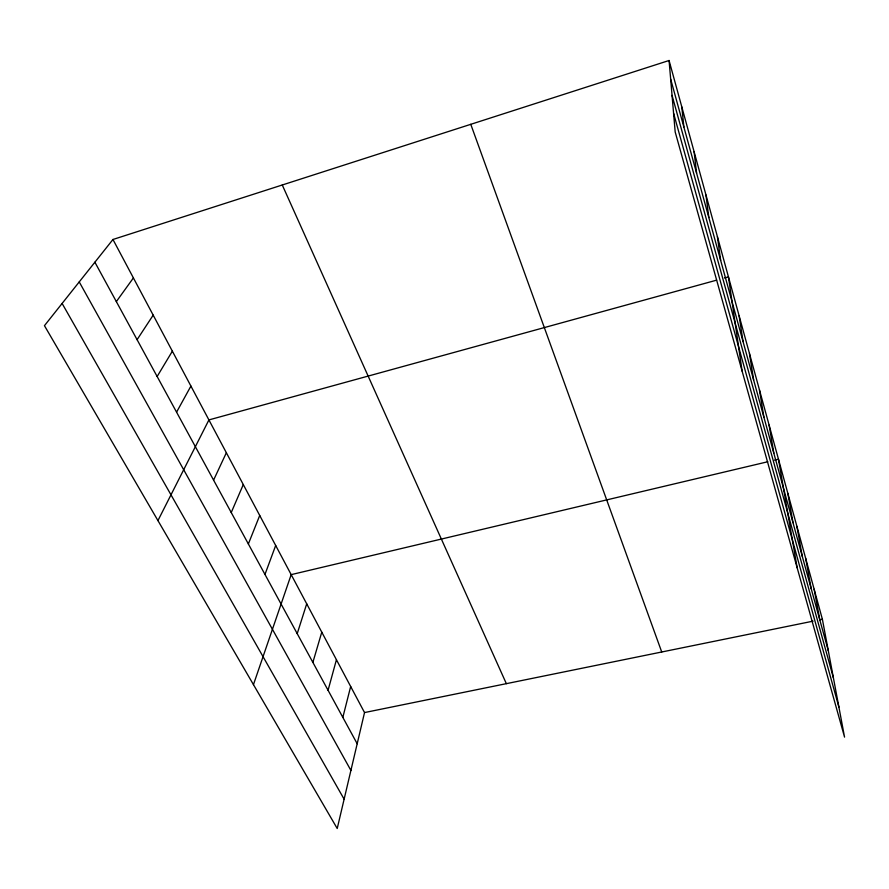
<?xml version="1.0" encoding="UTF-8"?>
<svg xmlns="http://www.w3.org/2000/svg" width="889" height="889" viewBox="0 0 889 889"><rect width="100%" height="100%" fill="white"/><g stroke="black" fill="none" stroke-linecap="round" stroke-linejoin="round"><path stroke-width="1.33" d="M112.959 239.485L364.534 712.567L337.22 828.504L44.45 325.674L112.959 239.485L669.073 60.496L822.381 619.255L844.55 737.114L675.173 131.939L669.073 60.496M342.832 717.401L350.677 686.508M328.063 690.297L336.431 659.727M312.872 662.394L321.774 632.168M297.215 633.657L306.705 603.82M253.454 684.63L291.181 574.638L767.796 461.747M264.966 574.461L275.679 545.49M248.353 543.968L259.721 515.476M231.24 512.531L243.286 484.572M213.582 480.116L226.362 452.734M157.942 520.598L208.915 419.919L716.623 280.157M176.567 412.163L190.913 386.082M157.142 376.514L172.355 351.177M137.084 339.687L153.186 315.139M116.337 301.604L133.406 277.924M724.502 277.99L728.447 276.901L742.104 371.08M774.463 460.158L778.475 459.213L797.166 567.827M364.534 712.567L813.102 621.144M819.736 619.8L822.381 619.255M62.119 303.449L344.121 799.189M79.232 281.913L350.899 770.407M94.89 262.222L357.189 743.749M282.269 184.99L506.352 683.663M470.77 124.316L661.727 651.993M672.051 95.367L833.382 677.751M673.584 113.281L838.905 707.088M670.662 79.11L828.304 650.726M814.135 589.196L819.891 620.222M805.634 558.214L811.213 588.751M796.866 526.244L802.256 556.258M787.821 493.262L792.999 522.699M769.107 425.086L773.83 453.212M759.439 389.849L763.907 417.241M749.449 353.444L753.65 380.036M739.126 315.817L743.037 341.543M717.401 236.641L720.646 260.377M705.955 194.947L708.844 217.561M694.109 151.741L696.587 173.133M681.819 106.958L683.874 127.027"/></g></svg>
